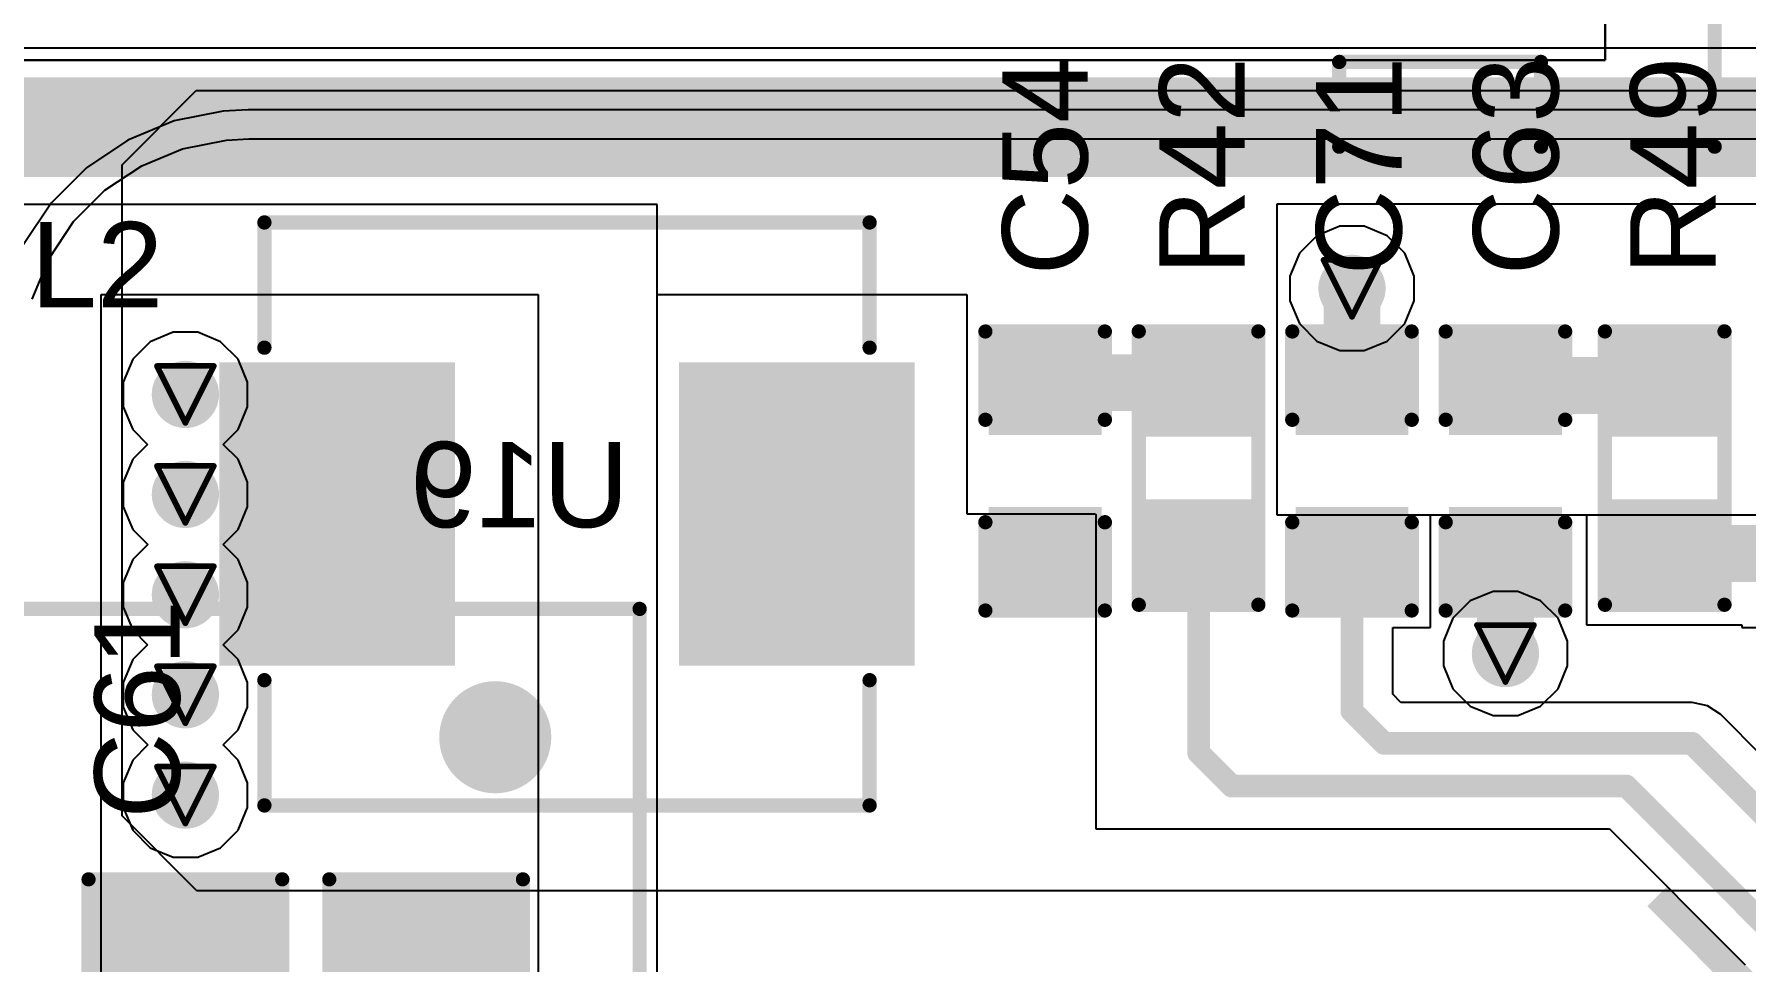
# Model space of a CAD drawing. Header units: inches. Extents: x 0 to 5359, y 0 to 5098.
# Drawn here: x 15.96 to 31.23, y 101.45 to 109.72 of the extents above; entities that cross this region are included whole.
import ezdxf

# ---------------------------------------------------------------- set-up
doc = ezdxf.new("R2010")
doc.units = ezdxf.units.IN
for name, color, linetype in [('Bottom Layer', 5, 'Continuous'), ('Bottom Overlay', 54, 'Continuous'), ('Drill Drawing', 1, 'Continuous'), ('Layer 1', 16, 'Continuous'), ('Layer 2', 76, 'Continuous'), ('Top Layer', 1, 'Continuous'), ('Top Overlay', 2, 'Continuous'), ('Top Paste', 8, 'Continuous'), ('Top Solder', 216, 'Continuous'), ('Via Holes', 16, 'Continuous')]:
    doc.layers.add(name, color=color, linetype=linetype)
doc.styles.add('Arial', font='', dxfattribs={"height": 0.2})
doc.styles.get('Arial').set_extended_font_data('Arial')

# ---------------------------------------------------------------- blocks, each defined once
blk = doc.blocks.new('VRB1212S_10WR3_B_8')
at = {"layer": 'Bottom Overlay'}
for points in [[(-11, -2.548, 0.127, 0.127, 0), (-11, 6.952, 0.127, 0.127, 0)], [(11, 6.952, 0.127, 0.127, 0), (-11, 6.952, 0.127, 0.127, 0)]]:
    blk.add_lwpolyline(points, format="xyseb", dxfattribs=at)
for points in [[(-11.032, 6.952, 0.0635, 0.0635, 1), (-10.968, 6.952, 0.0635, 0.0635, 1)], [(-11.032, 6.952, 0.0635, 0.0635, 1), (-10.968, 6.952, 0.0635, 0.0635, 1)], [(-9.605, 5.664, 0.5, 0.5, 1), (-10.105, 5.664, 0.5, 0.5, 1)], [(-10.23, 5.664, 0.25, 0.25, 1), (-9.98, 5.664, 0.25, 0.25, 1)], [(-9.73, 5.664, 0.25, 0.25, 1), (-9.48, 5.664, 0.25, 0.25, 1)]]:
    blk.add_lwpolyline(points, format="xyseb", close=True, dxfattribs=at)
blk = doc.blocks.new('R___0603_150')
at = {"layer": 'Top Layer'}
for points in [[(-0.381, 0.4445), (-0.381, -0.4445), (-1.143, -0.4445), (-1.143, 0.4445)], [(1.143, 0.4445), (1.143, -0.4445), (0.381, -0.4445), (0.381, 0.4445)]]:
    blk.add_hatch(color=1, dxfattribs=at).paths.add_polyline_path(points)
at = {"layer": 'Top Paste'}
for points in [[(-0.381, 0.4445), (-0.381, -0.4445), (-1.143, -0.4445), (-1.143, 0.4445)], [(1.143, 0.4445), (1.143, -0.4445), (0.381, -0.4445), (0.381, 0.4445)]]:
    blk.add_hatch(color=8, dxfattribs=at).paths.add_polyline_path(points)
at = {"layer": 'Top Solder'}
for points in [[(-0.2794, 0.5461), (-0.2794, -0.5461), (-1.2446, -0.5461), (-1.2446, 0.5461)], [(1.2446, 0.5461), (1.2446, -0.5461), (0.2794, -0.5461), (0.2794, 0.5461)]]:
    blk.add_hatch(color=216, dxfattribs=at).paths.add_polyline_path(points)
at = {"layer": 'Top Overlay'}
for points in [[(1.2192, 0.5334, 0.127, 0.127, 0), (-1.2192, 0.5334, 0.127, 0.127, 0)], [(-1.2192, -0.5334, 0.127, 0.127, 0), (-1.2192, 0.5334, 0.127, 0.127, 0)], [(1.2192, -0.5334, 0.127, 0.127, 0), (1.2192, 0.5334, 0.127, 0.127, 0)], [(1.2192, -0.5334, 0.127, 0.127, 0), (-1.2192, -0.5334, 0.127, 0.127, 0)]]:
    blk.add_lwpolyline(points, format="xyseb", dxfattribs=at)
for points in [[(-1.25095, 0.5334, 0.0635, 0.0635, 1), (-1.18745, 0.5334, 0.0635, 0.0635, 1)], [(-1.25095, 0.5334, 0.0635, 0.0635, 1), (-1.18745, 0.5334, 0.0635, 0.0635, 1)], [(1.18745, 0.5334, 0.0635, 0.0635, 1), (1.25095, 0.5334, 0.0635, 0.0635, 1)], [(1.18745, 0.5334, 0.0635, 0.0635, 1), (1.25095, 0.5334, 0.0635, 0.0635, 1)], [(-1.25095, -0.5334, 0.0635, 0.0635, 1), (-1.18745, -0.5334, 0.0635, 0.0635, 1)], [(-1.25095, -0.5334, 0.0635, 0.0635, 1), (-1.18745, -0.5334, 0.0635, 0.0635, 1)], [(1.18745, -0.5334, 0.0635, 0.0635, 1), (1.25095, -0.5334, 0.0635, 0.0635, 1)], [(1.18745, -0.5334, 0.0635, 0.0635, 1), (1.25095, -0.5334, 0.0635, 0.0635, 1)]]:
    blk.add_lwpolyline(points, format="xyseb", close=True, dxfattribs=at)
blk = doc.blocks.new('R___0603_157')
at = {"layer": 'Top Layer'}
for points in [[(-0.381, 0.4445), (-0.381, -0.4445), (-1.143, -0.4445), (-1.143, 0.4445)], [(1.143, 0.4445), (1.143, -0.4445), (0.381, -0.4445), (0.381, 0.4445)]]:
    blk.add_hatch(color=1, dxfattribs=at).paths.add_polyline_path(points)
at = {"layer": 'Top Paste'}
for points in [[(-0.381, 0.4445), (-0.381, -0.4445), (-1.143, -0.4445), (-1.143, 0.4445)], [(1.143, 0.4445), (1.143, -0.4445), (0.381, -0.4445), (0.381, 0.4445)]]:
    blk.add_hatch(color=8, dxfattribs=at).paths.add_polyline_path(points)
at = {"layer": 'Top Solder'}
for points in [[(-0.2794, 0.5461), (-0.2794, -0.5461), (-1.2446, -0.5461), (-1.2446, 0.5461)], [(1.2446, 0.5461), (1.2446, -0.5461), (0.2794, -0.5461), (0.2794, 0.5461)]]:
    blk.add_hatch(color=216, dxfattribs=at).paths.add_polyline_path(points)
at = {"layer": 'Top Overlay'}
for points in [[(-1.2192, 0.5334, 0.127, 0.127, 0), (-1.2192, -0.5334, 0.127, 0.127, 0)], [(-1.2192, 0.5334, 0.127, 0.127, 0), (1.2192, 0.5334, 0.127, 0.127, 0)], [(1.2192, 0.5334, 0.127, 0.127, 0), (1.2192, -0.5334, 0.127, 0.127, 0)], [(-1.2192, -0.5334, 0.127, 0.127, 0), (1.2192, -0.5334, 0.127, 0.127, 0)]]:
    blk.add_lwpolyline(points, format="xyseb", dxfattribs=at)
for points in [[(-1.25095, 0.5334, 0.0635, 0.0635, 1), (-1.18745, 0.5334, 0.0635, 0.0635, 1)], [(-1.25095, 0.5334, 0.0635, 0.0635, 1), (-1.18745, 0.5334, 0.0635, 0.0635, 1)], [(1.18745, 0.5334, 0.0635, 0.0635, 1), (1.25095, 0.5334, 0.0635, 0.0635, 1)], [(1.18745, 0.5334, 0.0635, 0.0635, 1), (1.25095, 0.5334, 0.0635, 0.0635, 1)], [(-1.25095, -0.5334, 0.0635, 0.0635, 1), (-1.18745, -0.5334, 0.0635, 0.0635, 1)], [(-1.25095, -0.5334, 0.0635, 0.0635, 1), (-1.18745, -0.5334, 0.0635, 0.0635, 1)], [(1.18745, -0.5334, 0.0635, 0.0635, 1), (1.25095, -0.5334, 0.0635, 0.0635, 1)], [(1.18745, -0.5334, 0.0635, 0.0635, 1), (1.25095, -0.5334, 0.0635, 0.0635, 1)]]:
    blk.add_lwpolyline(points, format="xyseb", close=True, dxfattribs=at)
blk = doc.blocks.new('YSPI0518S_4R7M_222')
at = {"layer": 'Top Layer'}
for points in [[(-3, 1.25), (-1.1, 1.25), (-1.1, -1.25), (-3, -1.25)], [(1.1, 1.25), (3, 1.25), (3, -1.25), (1.1, -1.25)]]:
    blk.add_hatch(color=1, dxfattribs=at).paths.add_polyline_path(points)
at = {"layer": 'Top Paste'}
for points in [[(-3, 1.25), (-1.1, 1.25), (-1.1, -1.25), (-3, -1.25)], [(1.1, 1.25), (3, 1.25), (3, -1.25), (1.1, -1.25)]]:
    blk.add_hatch(color=8, dxfattribs=at).paths.add_polyline_path(points)
at = {"layer": 'Top Solder'}
for points in [[(-3.102, 1.352), (-0.998, 1.352), (-0.998, -1.352), (-3.102, -1.352)], [(0.998, 1.352), (3.102, 1.352), (3.102, -1.352), (0.998, -1.352)]]:
    blk.add_hatch(color=216, dxfattribs=at).paths.add_polyline_path(points)
at = {"layer": 'Top Overlay'}
for points in [[(2.7, 2.6, 0.127, 0.127, 0), (-2.7, 2.6, 0.127, 0.127, 0)], [(-2.7, 2.6, 0.127, 0.127, 0), (-2.7, 1.483, 0.127, 0.127, 0)], [(2.7, 2.6, 0.127, 0.127, 0), (2.7, 1.483, 0.127, 0.127, 0)], [(-2.7, -1.483, 0.127, 0.127, 0), (-2.7, -2.6, 0.127, 0.127, 0)], [(2.7, -1.483, 0.127, 0.127, 0), (2.7, -2.6, 0.127, 0.127, 0)], [(2.7, -2.6, 0.127, 0.127, 0), (-2.7, -2.6, 0.127, 0.127, 0)]]:
    blk.add_lwpolyline(points, format="xyseb", dxfattribs=at)
for points in [[(-2.732, 2.6, 0.0635, 0.0635, 1), (-2.668, 2.6, 0.0635, 0.0635, 1)], [(-2.732, 2.6, 0.0635, 0.0635, 1), (-2.668, 2.6, 0.0635, 0.0635, 1)], [(2.668, 2.6, 0.0635, 0.0635, 1), (2.732, 2.6, 0.0635, 0.0635, 1)], [(2.668, 2.6, 0.0635, 0.0635, 1), (2.732, 2.6, 0.0635, 0.0635, 1)], [(-2.732, 1.483, 0.0635, 0.0635, 1), (-2.668, 1.483, 0.0635, 0.0635, 1)], [(2.668, 1.483, 0.0635, 0.0635, 1), (2.732, 1.483, 0.0635, 0.0635, 1)], [(-2.732, -1.483, 0.0635, 0.0635, 1), (-2.668, -1.483, 0.0635, 0.0635, 1)], [(2.668, -1.483, 0.0635, 0.0635, 1), (2.732, -1.483, 0.0635, 0.0635, 1)], [(-2.732, -2.6, 0.0635, 0.0635, 1), (-2.668, -2.6, 0.0635, 0.0635, 1)], [(-2.732, -2.6, 0.0635, 0.0635, 1), (-2.668, -2.6, 0.0635, 0.0635, 1)], [(2.668, -2.6, 0.0635, 0.0635, 1), (2.732, -2.6, 0.0635, 0.0635, 1)], [(2.668, -2.6, 0.0635, 0.0635, 1), (2.732, -2.6, 0.0635, 0.0635, 1)]]:
    blk.add_lwpolyline(points, format="xyseb", close=True, dxfattribs=at)
blk = doc.blocks.new('B8B_XH_A_LF__SN__B_224')
at = {"layer": 'Bottom Overlay'}
for points in [[(11.2, -2.282, 0.127, 0.127, 0), (11.2, 3.468, 0.127, 0.127, 0)], [(7.85, -1.526, 0.127, 0.127, 0), (9.65, -1.526, 0.127, 0.127, 0)], [(7.85, -2.282, 0.127, 0.127, 0), (7.85, -1.526, 0.127, 0.127, 0)], [(9.65, -1.526, 0.127, 0.127, 0), (9.65, -2.282, 0.127, 0.127, 0)], [(-11.2, -2.282, 0.127, 0.127, 0), (11.2, -2.282, 0.127, 0.127, 0)]]:
    blk.add_lwpolyline(points, format="xyseb", dxfattribs=at)
for points in [[(7.818, -1.526, 0.0635, 0.0635, 1), (7.882, -1.526, 0.0635, 0.0635, 1)], [(7.818, -1.526, 0.0635, 0.0635, 1), (7.882, -1.526, 0.0635, 0.0635, 1)], [(9.618, -1.526, 0.0635, 0.0635, 1), (9.682, -1.526, 0.0635, 0.0635, 1)], [(9.618, -1.526, 0.0635, 0.0635, 1), (9.682, -1.526, 0.0635, 0.0635, 1)], [(7.818, -2.282, 0.0635, 0.0635, 1), (7.882, -2.282, 0.0635, 0.0635, 1)], [(9.618, -2.282, 0.0635, 0.0635, 1), (9.682, -2.282, 0.0635, 0.0635, 1)], [(11.168, -2.282, 0.0635, 0.0635, 1), (11.232, -2.282, 0.0635, 0.0635, 1)], [(11.168, -2.282, 0.0635, 0.0635, 1), (11.232, -2.282, 0.0635, 0.0635, 1)]]:
    blk.add_lwpolyline(points, format="xyseb", close=True, dxfattribs=at)
blk = doc.blocks.new('C___0603_318')
at = {"layer": 'Top Layer'}
for points in [[(-0.381, 0.445), (-0.381, -0.445), (-1.143, -0.445), (-1.143, 0.445)], [(1.143, 0.445), (1.143, -0.445), (0.381, -0.445), (0.381, 0.445)]]:
    blk.add_hatch(color=1, dxfattribs=at).paths.add_polyline_path(points)
at = {"layer": 'Top Paste'}
for points in [[(-0.381, 0.445), (-0.381, -0.445), (-1.143, -0.445), (-1.143, 0.445)], [(1.143, 0.445), (1.143, -0.445), (0.381, -0.445), (0.381, 0.445)]]:
    blk.add_hatch(color=8, dxfattribs=at).paths.add_polyline_path(points)
at = {"layer": 'Top Solder'}
for points in [[(-0.321, 0.504), (-0.321, -0.504), (-1.203, -0.504), (-1.203, 0.504)], [(1.203, 0.504), (1.203, -0.504), (0.321, -0.504), (0.321, 0.504)]]:
    blk.add_hatch(color=216, dxfattribs=at).paths.add_polyline_path(points)
at = {"layer": 'Top Overlay'}
for points in [[(-1.245, -0.533, 0.127, 0.127, 0), (-1.245, 0.533, 0.127, 0.127, 0)], [(-0.457, 0.533, 0.127, 0.127, 0), (-1.245, 0.533, 0.127, 0.127, 0)], [(1.245, 0.533, 0.127, 0.127, 0), (0.457, 0.533, 0.127, 0.127, 0)], [(1.245, -0.533, 0.127, 0.127, 0), (1.245, 0.533, 0.127, 0.127, 0)], [(-0.457, -0.533, 0.127, 0.127, 0), (-1.245, -0.533, 0.127, 0.127, 0)], [(1.245, -0.533, 0.127, 0.127, 0), (0.457, -0.533, 0.127, 0.127, 0)]]:
    blk.add_lwpolyline(points, format="xyseb", dxfattribs=at)
for points in [[(-1.276, 0.533, 0.0635, 0.0635, 1), (-1.213, 0.533, 0.0635, 0.0635, 1)], [(-1.276, 0.533, 0.0635, 0.0635, 1), (-1.213, 0.533, 0.0635, 0.0635, 1)], [(-0.489, 0.533, 0.0635, 0.0635, 1), (-0.425, 0.533, 0.0635, 0.0635, 1)], [(0.425, 0.533, 0.0635, 0.0635, 1), (0.489, 0.533, 0.0635, 0.0635, 1)], [(1.213, 0.533, 0.0635, 0.0635, 1), (1.276, 0.533, 0.0635, 0.0635, 1)], [(1.213, 0.533, 0.0635, 0.0635, 1), (1.276, 0.533, 0.0635, 0.0635, 1)], [(-1.276, -0.533, 0.0635, 0.0635, 1), (-1.213, -0.533, 0.0635, 0.0635, 1)], [(-1.276, -0.533, 0.0635, 0.0635, 1), (-1.213, -0.533, 0.0635, 0.0635, 1)], [(-0.489, -0.533, 0.0635, 0.0635, 1), (-0.425, -0.533, 0.0635, 0.0635, 1)], [(0.425, -0.533, 0.0635, 0.0635, 1), (0.489, -0.533, 0.0635, 0.0635, 1)], [(1.213, -0.533, 0.0635, 0.0635, 1), (1.276, -0.533, 0.0635, 0.0635, 1)], [(1.213, -0.533, 0.0635, 0.0635, 1), (1.276, -0.533, 0.0635, 0.0635, 1)]]:
    blk.add_lwpolyline(points, format="xyseb", close=True, dxfattribs=at)
blk = doc.blocks.new('C___0603_325')
at = {"layer": 'Top Layer'}
for points in [[(-0.381, 0.445), (-0.381, -0.445), (-1.143, -0.445), (-1.143, 0.445)], [(1.143, 0.445), (1.143, -0.445), (0.381, -0.445), (0.381, 0.445)]]:
    blk.add_hatch(color=1, dxfattribs=at).paths.add_polyline_path(points)
at = {"layer": 'Top Paste'}
for points in [[(-0.381, 0.445), (-0.381, -0.445), (-1.143, -0.445), (-1.143, 0.445)], [(1.143, 0.445), (1.143, -0.445), (0.381, -0.445), (0.381, 0.445)]]:
    blk.add_hatch(color=8, dxfattribs=at).paths.add_polyline_path(points)
at = {"layer": 'Top Solder'}
for points in [[(-0.321, 0.504), (-0.321, -0.504), (-1.203, -0.504), (-1.203, 0.504)], [(1.203, 0.504), (1.203, -0.504), (0.321, -0.504), (0.321, 0.504)]]:
    blk.add_hatch(color=216, dxfattribs=at).paths.add_polyline_path(points)
at = {"layer": 'Top Overlay'}
for points in [[(-0.457, 0.533, 0.127, 0.127, 0), (-1.245, 0.533, 0.127, 0.127, 0)], [(-1.245, -0.533, 0.127, 0.127, 0), (-1.245, 0.533, 0.127, 0.127, 0)], [(1.245, 0.533, 0.127, 0.127, 0), (0.457, 0.533, 0.127, 0.127, 0)], [(1.245, -0.533, 0.127, 0.127, 0), (1.245, 0.533, 0.127, 0.127, 0)], [(-0.457, -0.533, 0.127, 0.127, 0), (-1.245, -0.533, 0.127, 0.127, 0)], [(1.245, -0.533, 0.127, 0.127, 0), (0.457, -0.533, 0.127, 0.127, 0)]]:
    blk.add_lwpolyline(points, format="xyseb", dxfattribs=at)
for points in [[(-1.276, 0.533, 0.0635, 0.0635, 1), (-1.213, 0.533, 0.0635, 0.0635, 1)], [(-1.276, 0.533, 0.0635, 0.0635, 1), (-1.213, 0.533, 0.0635, 0.0635, 1)], [(-0.489, 0.533, 0.0635, 0.0635, 1), (-0.425, 0.533, 0.0635, 0.0635, 1)], [(0.425, 0.533, 0.0635, 0.0635, 1), (0.489, 0.533, 0.0635, 0.0635, 1)], [(1.213, 0.533, 0.0635, 0.0635, 1), (1.276, 0.533, 0.0635, 0.0635, 1)], [(1.213, 0.533, 0.0635, 0.0635, 1), (1.276, 0.533, 0.0635, 0.0635, 1)], [(-1.276, -0.533, 0.0635, 0.0635, 1), (-1.213, -0.533, 0.0635, 0.0635, 1)], [(-1.276, -0.533, 0.0635, 0.0635, 1), (-1.213, -0.533, 0.0635, 0.0635, 1)], [(-0.489, -0.533, 0.0635, 0.0635, 1), (-0.425, -0.533, 0.0635, 0.0635, 1)], [(0.425, -0.533, 0.0635, 0.0635, 1), (0.489, -0.533, 0.0635, 0.0635, 1)], [(1.213, -0.533, 0.0635, 0.0635, 1), (1.276, -0.533, 0.0635, 0.0635, 1)], [(1.213, -0.533, 0.0635, 0.0635, 1), (1.276, -0.533, 0.0635, 0.0635, 1)]]:
    blk.add_lwpolyline(points, format="xyseb", close=True, dxfattribs=at)
blk = doc.blocks.new('C___0805_327')
at = {"layer": 'Top Layer'}
for points in [[(-1.524, 0.762), (-0.508, 0.762), (-0.508, -0.762), (-1.524, -0.762)], [(0.508, 0.762), (1.524, 0.762), (1.524, -0.762), (0.508, -0.762)]]:
    blk.add_hatch(color=1, dxfattribs=at).paths.add_polyline_path(points)
at = {"layer": 'Top Paste'}
for points in [[(-1.524, 0.762), (-0.508, 0.762), (-0.508, -0.762), (-1.524, -0.762)], [(0.508, 0.762), (1.524, 0.762), (1.524, -0.762), (0.508, -0.762)]]:
    blk.add_hatch(color=8, dxfattribs=at).paths.add_polyline_path(points)
at = {"layer": 'Top Solder'}
for points in [[(-1.594, 0.832), (-0.438, 0.832), (-0.438, -0.832), (-1.594, -0.832)], [(0.438, 0.832), (1.594, 0.832), (1.594, -0.832), (0.438, -0.832)]]:
    blk.add_hatch(color=216, dxfattribs=at).paths.add_polyline_path(points)
at = {"layer": 'Top Overlay'}
for points in [[(-0.61, 0.864, 0.127, 0.127, 0), (-1.626, 0.864, 0.127, 0.127, 0)], [(-1.626, 0.864, 0.127, 0.127, 0), (-1.626, -0.864, 0.127, 0.127, 0)], [(0.61, 0.864, 0.127, 0.127, 0), (1.626, 0.864, 0.127, 0.127, 0)], [(1.626, 0.864, 0.127, 0.127, 0), (1.626, -0.864, 0.127, 0.127, 0)], [(-1.626, -0.864, 0.127, 0.127, 0), (-0.61, -0.864, 0.127, 0.127, 0)], [(0.61, -0.864, 0.127, 0.127, 0), (1.626, -0.864, 0.127, 0.127, 0)]]:
    blk.add_lwpolyline(points, format="xyseb", dxfattribs=at)
for points in [[(-1.657, 0.864, 0.0635, 0.0635, 1), (-1.594, 0.864, 0.0635, 0.0635, 1)], [(-1.657, 0.864, 0.0635, 0.0635, 1), (-1.594, 0.864, 0.0635, 0.0635, 1)], [(-0.641, 0.864, 0.0635, 0.0635, 1), (-0.578, 0.864, 0.0635, 0.0635, 1)], [(0.578, 0.864, 0.0635, 0.0635, 1), (0.641, 0.864, 0.0635, 0.0635, 1)], [(1.594, 0.864, 0.0635, 0.0635, 1), (1.657, 0.864, 0.0635, 0.0635, 1)], [(1.594, 0.864, 0.0635, 0.0635, 1), (1.657, 0.864, 0.0635, 0.0635, 1)], [(-1.657, -0.864, 0.0635, 0.0635, 1), (-1.594, -0.864, 0.0635, 0.0635, 1)], [(-1.657, -0.864, 0.0635, 0.0635, 1), (-1.594, -0.864, 0.0635, 0.0635, 1)], [(-0.641, -0.864, 0.0635, 0.0635, 1), (-0.578, -0.864, 0.0635, 0.0635, 1)], [(0.578, -0.864, 0.0635, 0.0635, 1), (0.641, -0.864, 0.0635, 0.0635, 1)], [(1.594, -0.864, 0.0635, 0.0635, 1), (1.657, -0.864, 0.0635, 0.0635, 1)], [(1.594, -0.864, 0.0635, 0.0635, 1), (1.657, -0.864, 0.0635, 0.0635, 1)]]:
    blk.add_lwpolyline(points, format="xyseb", close=True, dxfattribs=at)
blk = doc.blocks.new('C___0805_328')
at = {"layer": 'Top Layer'}
for points in [[(-1.524, 0.762), (-0.508, 0.762), (-0.508, -0.762), (-1.524, -0.762)], [(0.508, 0.762), (1.524, 0.762), (1.524, -0.762), (0.508, -0.762)]]:
    blk.add_hatch(color=1, dxfattribs=at).paths.add_polyline_path(points)
at = {"layer": 'Top Paste'}
for points in [[(-1.524, 0.762), (-0.508, 0.762), (-0.508, -0.762), (-1.524, -0.762)], [(0.508, 0.762), (1.524, 0.762), (1.524, -0.762), (0.508, -0.762)]]:
    blk.add_hatch(color=8, dxfattribs=at).paths.add_polyline_path(points)
at = {"layer": 'Top Solder'}
for points in [[(-1.594, 0.832), (-0.438, 0.832), (-0.438, -0.832), (-1.594, -0.832)], [(0.438, 0.832), (1.594, 0.832), (1.594, -0.832), (0.438, -0.832)]]:
    blk.add_hatch(color=216, dxfattribs=at).paths.add_polyline_path(points)
at = {"layer": 'Top Overlay'}
for points in [[(-1.626, 0.864, 0.127, 0.127, 0), (-0.61, 0.864, 0.127, 0.127, 0)], [(-1.626, 0.864, 0.127, 0.127, 0), (-1.626, -0.864, 0.127, 0.127, 0)], [(0.61, 0.864, 0.127, 0.127, 0), (1.626, 0.864, 0.127, 0.127, 0)], [(1.626, 0.864, 0.127, 0.127, 0), (1.626, -0.864, 0.127, 0.127, 0)], [(-1.626, -0.864, 0.127, 0.127, 0), (-0.61, -0.864, 0.127, 0.127, 0)], [(0.61, -0.864, 0.127, 0.127, 0), (1.626, -0.864, 0.127, 0.127, 0)]]:
    blk.add_lwpolyline(points, format="xyseb", dxfattribs=at)
for points in [[(-1.657, 0.864, 0.0635, 0.0635, 1), (-1.594, 0.864, 0.0635, 0.0635, 1)], [(-1.657, 0.864, 0.0635, 0.0635, 1), (-1.594, 0.864, 0.0635, 0.0635, 1)], [(-0.641, 0.864, 0.0635, 0.0635, 1), (-0.578, 0.864, 0.0635, 0.0635, 1)], [(0.578, 0.864, 0.0635, 0.0635, 1), (0.641, 0.864, 0.0635, 0.0635, 1)], [(1.594, 0.864, 0.0635, 0.0635, 1), (1.657, 0.864, 0.0635, 0.0635, 1)], [(1.594, 0.864, 0.0635, 0.0635, 1), (1.657, 0.864, 0.0635, 0.0635, 1)], [(-1.657, -0.864, 0.0635, 0.0635, 1), (-1.594, -0.864, 0.0635, 0.0635, 1)], [(-1.657, -0.864, 0.0635, 0.0635, 1), (-1.594, -0.864, 0.0635, 0.0635, 1)], [(-0.641, -0.864, 0.0635, 0.0635, 1), (-0.578, -0.864, 0.0635, 0.0635, 1)], [(0.578, -0.864, 0.0635, 0.0635, 1), (0.641, -0.864, 0.0635, 0.0635, 1)], [(1.594, -0.864, 0.0635, 0.0635, 1), (1.657, -0.864, 0.0635, 0.0635, 1)], [(1.594, -0.864, 0.0635, 0.0635, 1), (1.657, -0.864, 0.0635, 0.0635, 1)]]:
    blk.add_lwpolyline(points, format="xyseb", close=True, dxfattribs=at)
blk = doc.blocks.new('C___0603_334')
at = {"layer": 'Top Layer'}
for points in [[(-0.381, 0.445), (-0.381, -0.445), (-1.143, -0.445), (-1.143, 0.445)], [(1.143, 0.445), (1.143, -0.445), (0.381, -0.445), (0.381, 0.445)]]:
    blk.add_hatch(color=1, dxfattribs=at).paths.add_polyline_path(points)
at = {"layer": 'Top Paste'}
for points in [[(-0.381, 0.445), (-0.381, -0.445), (-1.143, -0.445), (-1.143, 0.445)], [(1.143, 0.445), (1.143, -0.445), (0.381, -0.445), (0.381, 0.445)]]:
    blk.add_hatch(color=8, dxfattribs=at).paths.add_polyline_path(points)
at = {"layer": 'Top Solder'}
for points in [[(-0.321, 0.504), (-0.321, -0.504), (-1.203, -0.504), (-1.203, 0.504)], [(1.203, 0.504), (1.203, -0.504), (0.321, -0.504), (0.321, 0.504)]]:
    blk.add_hatch(color=216, dxfattribs=at).paths.add_polyline_path(points)
at = {"layer": 'Top Overlay'}
for points in [[(-1.245, -0.533, 0.127, 0.127, 0), (-1.245, 0.533, 0.127, 0.127, 0)], [(-0.457, 0.533, 0.127, 0.127, 0), (-1.245, 0.533, 0.127, 0.127, 0)], [(1.245, 0.533, 0.127, 0.127, 0), (0.457, 0.533, 0.127, 0.127, 0)], [(1.245, -0.533, 0.127, 0.127, 0), (1.245, 0.533, 0.127, 0.127, 0)], [(-0.457, -0.533, 0.127, 0.127, 0), (-1.245, -0.533, 0.127, 0.127, 0)], [(1.245, -0.533, 0.127, 0.127, 0), (0.457, -0.533, 0.127, 0.127, 0)]]:
    blk.add_lwpolyline(points, format="xyseb", dxfattribs=at)
for points in [[(-1.276, 0.533, 0.0635, 0.0635, 1), (-1.213, 0.533, 0.0635, 0.0635, 1)], [(-1.276, 0.533, 0.0635, 0.0635, 1), (-1.213, 0.533, 0.0635, 0.0635, 1)], [(-0.489, 0.533, 0.0635, 0.0635, 1), (-0.425, 0.533, 0.0635, 0.0635, 1)], [(0.425, 0.533, 0.0635, 0.0635, 1), (0.489, 0.533, 0.0635, 0.0635, 1)], [(1.213, 0.533, 0.0635, 0.0635, 1), (1.276, 0.533, 0.0635, 0.0635, 1)], [(1.213, 0.533, 0.0635, 0.0635, 1), (1.276, 0.533, 0.0635, 0.0635, 1)], [(-1.276, -0.533, 0.0635, 0.0635, 1), (-1.213, -0.533, 0.0635, 0.0635, 1)], [(-1.276, -0.533, 0.0635, 0.0635, 1), (-1.213, -0.533, 0.0635, 0.0635, 1)], [(-0.489, -0.533, 0.0635, 0.0635, 1), (-0.425, -0.533, 0.0635, 0.0635, 1)], [(0.425, -0.533, 0.0635, 0.0635, 1), (0.489, -0.533, 0.0635, 0.0635, 1)], [(1.213, -0.533, 0.0635, 0.0635, 1), (1.276, -0.533, 0.0635, 0.0635, 1)], [(1.213, -0.533, 0.0635, 0.0635, 1), (1.276, -0.533, 0.0635, 0.0635, 1)]]:
    blk.add_lwpolyline(points, format="xyseb", close=True, dxfattribs=at)

msp = doc.modelspace()

# ---------------------------------------------------------------- hatches: boundary and pattern name
at = {"layer": 'Bottom Layer'}
h = msp.add_hatch(color=5, dxfattribs=at)
edge = h.paths.add_edge_path()
edge.add_arc((27.714, 107.454), 0.3, 0, 360)
h = msp.add_hatch(color=5, dxfattribs=at)
edge = h.paths.add_edge_path()
edge.add_arc((17.305, 106.508), 0.3, 0, 360)
h = msp.add_hatch(color=5, dxfattribs=at)
edge = h.paths.add_edge_path()
edge.add_arc((17.305, 105.616), 0.3, 0, 360)
h = msp.add_hatch(color=5, dxfattribs=at)
edge = h.paths.add_edge_path()
edge.add_arc((17.305, 104.721), 0.3, 0, 360)
h = msp.add_hatch(color=5, dxfattribs=at)
edge = h.paths.add_edge_path()
edge.add_arc((29.083, 104.197), 0.3, 0, 360)
h = msp.add_hatch(color=5, dxfattribs=at)
edge = h.paths.add_edge_path()
edge.add_arc((17.305, 103.829), 0.3, 0, 360)
h = msp.add_hatch(color=5, dxfattribs=at)
edge = h.paths.add_edge_path()
edge.add_arc((17.305, 102.934), 0.3, 0, 360)
at = {"layer": 'Layer 1'}
h = msp.add_hatch(color=16, dxfattribs=at)
edge = h.paths.add_edge_path()
edge.add_arc((27.714, 107.454), 0.3, 0, 360)
h = msp.add_hatch(color=16, dxfattribs=at)
edge = h.paths.add_edge_path()
edge.add_arc((17.305, 106.508), 0.3, 0, 360)
h = msp.add_hatch(color=16, dxfattribs=at)
edge = h.paths.add_edge_path()
edge.add_arc((17.305, 105.616), 0.3, 0, 360)
h = msp.add_hatch(color=16, dxfattribs=at)
edge = h.paths.add_edge_path()
edge.add_arc((17.305, 104.721), 0.3, 0, 360)
h = msp.add_hatch(color=16, dxfattribs=at)
edge = h.paths.add_edge_path()
edge.add_arc((29.083, 104.197), 0.3, 0, 360)
h = msp.add_hatch(color=16, dxfattribs=at)
edge = h.paths.add_edge_path()
edge.add_arc((17.305, 103.829), 0.3, 0, 360)
h = msp.add_hatch(color=16, dxfattribs=at)
edge = h.paths.add_edge_path()
edge.add_arc((17.305, 102.934), 0.3, 0, 360)
at = {"layer": 'Layer 2'}
h = msp.add_hatch(color=76, dxfattribs=at)
edge = h.paths.add_edge_path()
edge.add_arc((27.714, 107.454), 0.3, 0, 360)
h = msp.add_hatch(color=76, dxfattribs=at)
edge = h.paths.add_edge_path()
edge.add_arc((17.305, 106.508), 0.3, 0, 360)
h = msp.add_hatch(color=76, dxfattribs=at)
edge = h.paths.add_edge_path()
edge.add_arc((17.305, 105.616), 0.3, 0, 360)
h = msp.add_hatch(color=76, dxfattribs=at)
edge = h.paths.add_edge_path()
edge.add_arc((17.305, 104.721), 0.3, 0, 360)
h = msp.add_hatch(color=76, dxfattribs=at)
edge = h.paths.add_edge_path()
edge.add_arc((29.083, 104.197), 0.3, 0, 360)
h = msp.add_hatch(color=76, dxfattribs=at)
edge = h.paths.add_edge_path()
edge.add_arc((17.305, 103.829), 0.3, 0, 360)
h = msp.add_hatch(color=76, dxfattribs=at)
edge = h.paths.add_edge_path()
edge.add_arc((17.305, 102.934), 0.3, 0, 360)
at = {"layer": 'Top Layer'}
h = msp.add_hatch(color=1, dxfattribs=at)
edge = h.paths.add_edge_path()
edge.add_arc((27.714, 107.454), 0.3, 0, 360)
h = msp.add_hatch(color=1, dxfattribs=at)
edge = h.paths.add_edge_path()
edge.add_arc((17.305, 106.508), 0.3, 0, 360)
h = msp.add_hatch(color=1, dxfattribs=at)
edge = h.paths.add_edge_path()
edge.add_arc((17.305, 105.616), 0.3, 0, 360)
h = msp.add_hatch(color=1, dxfattribs=at)
edge = h.paths.add_edge_path()
edge.add_arc((17.305, 104.721), 0.3, 0, 360)
h = msp.add_hatch(color=1, dxfattribs=at)
edge = h.paths.add_edge_path()
edge.add_arc((29.083, 104.197), 0.3, 0, 360)
h = msp.add_hatch(color=1, dxfattribs=at)
edge = h.paths.add_edge_path()
edge.add_arc((17.305, 103.829), 0.3, 0, 360)
h = msp.add_hatch(color=1, dxfattribs=at)
edge = h.paths.add_edge_path()
edge.add_arc((17.305, 102.934), 0.3, 0, 360)
msp.add_hatch(color=1, dxfattribs=at).paths.add_polyline_path([(31.721, 100.57), (31.898, 100.747), (30.525, 102.12), (30.348, 101.943)])
at = {"layer": 'Via Holes'}
h = msp.add_hatch(color=7, dxfattribs=at)
edge = h.paths.add_edge_path()
edge.add_arc((27.714, 107.454), 0.15, 0, 360)
h = msp.add_hatch(color=7, dxfattribs=at)
edge = h.paths.add_edge_path()
edge.add_arc((17.305, 106.508), 0.15, 0, 360)
h = msp.add_hatch(color=7, dxfattribs=at)
edge = h.paths.add_edge_path()
edge.add_arc((17.305, 105.616), 0.15, 0, 360)
h = msp.add_hatch(color=7, dxfattribs=at)
edge = h.paths.add_edge_path()
edge.add_arc((17.305, 104.721), 0.15, 0, 360)
h = msp.add_hatch(color=7, dxfattribs=at)
edge = h.paths.add_edge_path()
edge.add_arc((29.083, 104.197), 0.15, 0, 360)
h = msp.add_hatch(color=7, dxfattribs=at)
edge = h.paths.add_edge_path()
edge.add_arc((17.305, 103.829), 0.15, 0, 360)
h = msp.add_hatch(color=7, dxfattribs=at)
edge = h.paths.add_edge_path()
edge.add_arc((17.305, 102.934), 0.15, 0, 360)

# ---------------------------------------------------------------- linework, layer by layer
at = {"layer": 'Bottom Layer'}
for p, q in [((17.864, 109.046), (17.641, 109.035)), ((43.075, 109.046), (17.864, 109.046)), ((17.204, 108.948), (16.792, 108.777)), ((17.641, 109.035), (17.204, 108.948)), ((16.792, 108.777), (16.422, 108.53)), ((17.28, 108.699), (17.673, 108.777)), ((17.673, 108.777), (17.87, 108.787)), ((17.87, 108.787), (37.993, 108.787)), ((16.915, 108.548), (17.28, 108.699)), ((16.422, 108.53), (16.107, 108.215)), ((16.587, 108.329), (16.915, 108.548)), ((16.308, 108.05), (16.587, 108.329)), ((16.107, 108.215), (15.86, 107.844)), ((16.089, 107.722), (16.308, 108.05)), ((15.938, 107.357), (16.089, 107.722)), ((17.195, 107.062), (16.991, 106.978)), ((17.415, 107.062), (17.195, 107.062)), ((17.619, 106.978), (17.415, 107.062)), ((16.991, 106.978), (16.836, 106.822)), ((17.775, 106.822), (17.619, 106.978)), ((16.836, 106.822), (16.751, 106.618)), ((17.859, 106.618), (17.775, 106.822)), ((16.751, 106.618), (16.751, 106.398)), ((17.859, 106.398), (17.859, 106.618)), ((16.751, 106.398), (16.836, 106.194)), ((17.775, 106.194), (17.859, 106.398)), ((16.836, 106.194), (16.968, 106.062)), ((17.643, 106.062), (17.775, 106.194)), ((16.968, 106.062), (16.836, 105.93)), ((17.775, 105.93), (17.643, 106.062)), ((16.836, 105.93), (16.751, 105.726)), ((17.859, 105.726), (17.775, 105.93)), ((16.751, 105.726), (16.751, 105.506)), ((17.859, 105.506), (17.859, 105.726)), ((16.751, 105.506), (16.836, 105.302)), ((17.775, 105.302), (17.859, 105.506)), ((16.836, 105.302), (16.969, 105.168)), ((17.641, 105.168), (17.775, 105.302)), ((16.969, 105.168), (16.836, 105.035)), ((17.775, 105.035), (17.641, 105.168)), ((16.836, 105.035), (16.751, 104.831)), ((17.859, 104.831), (17.775, 105.035)), ((16.751, 104.831), (16.751, 104.611)), ((17.859, 104.611), (17.859, 104.831)), ((16.751, 104.611), (16.836, 104.407)), ((17.775, 104.407), (17.859, 104.611)), ((16.836, 104.407), (16.968, 104.275)), ((17.643, 104.275), (17.775, 104.407)), ((16.968, 104.275), (16.836, 104.143)), ((17.775, 104.143), (17.643, 104.275)), ((16.836, 104.143), (16.751, 103.939)), ((17.859, 103.939), (17.775, 104.143)), ((16.751, 103.939), (16.751, 103.719)), ((17.859, 103.719), (17.859, 103.939)), ((16.751, 103.719), (16.836, 103.515)), ((17.775, 103.515), (17.859, 103.719)), ((16.836, 103.515), (16.969, 103.381)), ((17.641, 103.381), (17.775, 103.515)), ((16.836, 103.247), (16.751, 103.044)), ((16.969, 103.381), (16.836, 103.247)), ((17.775, 103.247), (17.641, 103.381)), ((17.859, 103.044), (17.775, 103.247)), ((16.751, 103.044), (16.751, 102.823)), ((17.859, 102.823), (17.859, 103.044)), ((16.751, 102.823), (16.836, 102.62)), ((17.775, 102.62), (17.859, 102.823)), ((16.836, 102.62), (16.991, 102.464)), ((17.619, 102.464), (17.775, 102.62)), ((16.991, 102.464), (17.195, 102.38)), ((17.195, 102.38), (17.415, 102.38)), ((17.415, 102.38), (17.619, 102.464))]:
    msp.add_line(p, q, dxfattribs=at)
at = {"layer": 'Drill Drawing'}
for points in [[(27.46, 107.708, 0.0508, 0.0508, 0), (27.968, 107.708, 0.0508, 0.0508, 0)], [(27.46, 107.708, 0.0508, 0.0508, 0), (27.714, 107.2, 0.0508, 0.0508, 0)], [(27.714, 107.2, 0.0508, 0.0508, 0), (27.968, 107.708, 0.0508, 0.0508, 0)], [(17.051, 106.762, 0.0508, 0.0508, 0), (17.559, 106.762, 0.0508, 0.0508, 0)], [(17.051, 106.762, 0.0508, 0.0508, 0), (17.305, 106.254, 0.0508, 0.0508, 0)], [(17.305, 106.254, 0.0508, 0.0508, 0), (17.559, 106.762, 0.0508, 0.0508, 0)], [(17.051, 105.87, 0.0508, 0.0508, 0), (17.559, 105.87, 0.0508, 0.0508, 0)], [(17.051, 105.87, 0.0508, 0.0508, 0), (17.305, 105.362, 0.0508, 0.0508, 0)], [(17.305, 105.362, 0.0508, 0.0508, 0), (17.559, 105.87, 0.0508, 0.0508, 0)], [(17.051, 104.975, 0.0508, 0.0508, 0), (17.559, 104.975, 0.0508, 0.0508, 0)], [(17.051, 104.975, 0.0508, 0.0508, 0), (17.305, 104.467, 0.0508, 0.0508, 0)], [(17.305, 104.467, 0.0508, 0.0508, 0), (17.559, 104.975, 0.0508, 0.0508, 0)], [(28.829, 104.451, 0.0508, 0.0508, 0), (29.337, 104.451, 0.0508, 0.0508, 0)], [(28.829, 104.451, 0.0508, 0.0508, 0), (29.083, 103.943, 0.0508, 0.0508, 0)], [(29.083, 103.943, 0.0508, 0.0508, 0), (29.337, 104.451, 0.0508, 0.0508, 0)], [(17.051, 104.083, 0.0508, 0.0508, 0), (17.559, 104.083, 0.0508, 0.0508, 0)], [(17.051, 104.083, 0.0508, 0.0508, 0), (17.305, 103.575, 0.0508, 0.0508, 0)], [(17.305, 103.575, 0.0508, 0.0508, 0), (17.559, 104.083, 0.0508, 0.0508, 0)], [(17.051, 103.188, 0.0508, 0.0508, 0), (17.559, 103.188, 0.0508, 0.0508, 0)], [(17.051, 103.188, 0.0508, 0.0508, 0), (17.305, 102.68, 0.0508, 0.0508, 0)], [(17.305, 102.68, 0.0508, 0.0508, 0), (17.559, 103.188, 0.0508, 0.0508, 0)]]:
    msp.add_lwpolyline(points, format="xyseb", dxfattribs=at)
for points in [[(27.447, 107.708, 0.0254, 0.0254, 1), (27.473, 107.708, 0.0254, 0.0254, 1)], [(27.447, 107.708, 0.0254, 0.0254, 1), (27.473, 107.708, 0.0254, 0.0254, 1)], [(27.955, 107.708, 0.0254, 0.0254, 1), (27.981, 107.708, 0.0254, 0.0254, 1)], [(27.955, 107.708, 0.0254, 0.0254, 1), (27.981, 107.708, 0.0254, 0.0254, 1)], [(27.701, 107.2, 0.0254, 0.0254, 1), (27.727, 107.2, 0.0254, 0.0254, 1)], [(27.701, 107.2, 0.0254, 0.0254, 1), (27.727, 107.2, 0.0254, 0.0254, 1)], [(17.039, 106.762, 0.0254, 0.0254, 1), (17.064, 106.762, 0.0254, 0.0254, 1)], [(17.039, 106.762, 0.0254, 0.0254, 1), (17.064, 106.762, 0.0254, 0.0254, 1)], [(17.547, 106.762, 0.0254, 0.0254, 1), (17.572, 106.762, 0.0254, 0.0254, 1)], [(17.547, 106.762, 0.0254, 0.0254, 1), (17.572, 106.762, 0.0254, 0.0254, 1)], [(17.293, 106.254, 0.0254, 0.0254, 1), (17.318, 106.254, 0.0254, 0.0254, 1)], [(17.293, 106.254, 0.0254, 0.0254, 1), (17.318, 106.254, 0.0254, 0.0254, 1)], [(17.039, 105.87, 0.0254, 0.0254, 1), (17.064, 105.87, 0.0254, 0.0254, 1)], [(17.039, 105.87, 0.0254, 0.0254, 1), (17.064, 105.87, 0.0254, 0.0254, 1)], [(17.547, 105.87, 0.0254, 0.0254, 1), (17.572, 105.87, 0.0254, 0.0254, 1)], [(17.547, 105.87, 0.0254, 0.0254, 1), (17.572, 105.87, 0.0254, 0.0254, 1)], [(17.293, 105.362, 0.0254, 0.0254, 1), (17.318, 105.362, 0.0254, 0.0254, 1)], [(17.293, 105.362, 0.0254, 0.0254, 1), (17.318, 105.362, 0.0254, 0.0254, 1)], [(17.039, 104.975, 0.0254, 0.0254, 1), (17.064, 104.975, 0.0254, 0.0254, 1)], [(17.039, 104.975, 0.0254, 0.0254, 1), (17.064, 104.975, 0.0254, 0.0254, 1)], [(17.547, 104.975, 0.0254, 0.0254, 1), (17.572, 104.975, 0.0254, 0.0254, 1)], [(17.547, 104.975, 0.0254, 0.0254, 1), (17.572, 104.975, 0.0254, 0.0254, 1)], [(17.293, 104.467, 0.0254, 0.0254, 1), (17.318, 104.467, 0.0254, 0.0254, 1)], [(17.293, 104.467, 0.0254, 0.0254, 1), (17.318, 104.467, 0.0254, 0.0254, 1)], [(28.816, 104.451, 0.0254, 0.0254, 1), (28.842, 104.451, 0.0254, 0.0254, 1)], [(28.816, 104.451, 0.0254, 0.0254, 1), (28.842, 104.451, 0.0254, 0.0254, 1)], [(29.324, 104.451, 0.0254, 0.0254, 1), (29.35, 104.451, 0.0254, 0.0254, 1)], [(29.324, 104.451, 0.0254, 0.0254, 1), (29.35, 104.451, 0.0254, 0.0254, 1)], [(17.039, 104.083, 0.0254, 0.0254, 1), (17.064, 104.083, 0.0254, 0.0254, 1)], [(17.039, 104.083, 0.0254, 0.0254, 1), (17.064, 104.083, 0.0254, 0.0254, 1)], [(17.547, 104.083, 0.0254, 0.0254, 1), (17.572, 104.083, 0.0254, 0.0254, 1)], [(17.547, 104.083, 0.0254, 0.0254, 1), (17.572, 104.083, 0.0254, 0.0254, 1)], [(29.07, 103.943, 0.0254, 0.0254, 1), (29.096, 103.943, 0.0254, 0.0254, 1)], [(29.07, 103.943, 0.0254, 0.0254, 1), (29.096, 103.943, 0.0254, 0.0254, 1)], [(17.293, 103.575, 0.0254, 0.0254, 1), (17.318, 103.575, 0.0254, 0.0254, 1)], [(17.293, 103.575, 0.0254, 0.0254, 1), (17.318, 103.575, 0.0254, 0.0254, 1)], [(17.039, 103.188, 0.0254, 0.0254, 1), (17.064, 103.188, 0.0254, 0.0254, 1)], [(17.039, 103.188, 0.0254, 0.0254, 1), (17.064, 103.188, 0.0254, 0.0254, 1)], [(17.547, 103.188, 0.0254, 0.0254, 1), (17.572, 103.188, 0.0254, 0.0254, 1)], [(17.547, 103.188, 0.0254, 0.0254, 1), (17.572, 103.188, 0.0254, 0.0254, 1)], [(17.293, 102.68, 0.0254, 0.0254, 1), (17.318, 102.68, 0.0254, 0.0254, 1)], [(17.293, 102.68, 0.0254, 0.0254, 1), (17.318, 102.68, 0.0254, 0.0254, 1)]]:
    msp.add_lwpolyline(points, format="xyseb", close=True, dxfattribs=at)
at = {"layer": 'Layer 1'}
for p, q in [((29.972, 112.522), (29.972, 109.489)), ((29.972, 109.489), (29.972, 112.522)), ((29.972, 109.489), (9.249, 109.489)), ((9.249, 109.489), (29.972, 109.489)), ((17.195, 107.062), (16.991, 106.978)), ((17.415, 107.062), (17.195, 107.062)), ((17.619, 106.978), (17.415, 107.062)), ((16.991, 106.978), (16.836, 106.822)), ((17.775, 106.822), (17.619, 106.978)), ((16.836, 106.822), (16.751, 106.618)), ((17.859, 106.618), (17.775, 106.822)), ((16.751, 106.618), (16.751, 106.398)), ((17.859, 106.398), (17.859, 106.618)), ((16.751, 106.398), (16.836, 106.194)), ((17.775, 106.194), (17.859, 106.398)), ((16.836, 106.194), (16.968, 106.062)), ((17.643, 106.062), (17.775, 106.194)), ((16.968, 106.062), (16.836, 105.93)), ((17.775, 105.93), (17.643, 106.062)), ((16.836, 105.93), (16.751, 105.726)), ((17.859, 105.726), (17.775, 105.93)), ((16.751, 105.726), (16.751, 105.506)), ((17.859, 105.506), (17.859, 105.726)), ((16.751, 105.506), (16.836, 105.302)), ((17.775, 105.302), (17.859, 105.506)), ((16.836, 105.302), (16.969, 105.168)), ((17.641, 105.168), (17.775, 105.302)), ((16.969, 105.168), (16.836, 105.035)), ((17.775, 105.035), (17.641, 105.168)), ((16.836, 105.035), (16.751, 104.831)), ((17.859, 104.831), (17.775, 105.035)), ((16.751, 104.831), (16.751, 104.611)), ((17.859, 104.611), (17.859, 104.831)), ((16.751, 104.611), (16.836, 104.407)), ((17.775, 104.407), (17.859, 104.611)), ((16.836, 104.407), (16.968, 104.275)), ((17.643, 104.275), (17.775, 104.407)), ((16.968, 104.275), (16.836, 104.143)), ((17.775, 104.143), (17.643, 104.275)), ((16.836, 104.143), (16.751, 103.939)), ((17.859, 103.939), (17.775, 104.143)), ((16.751, 103.939), (16.751, 103.719)), ((17.859, 103.719), (17.859, 103.939)), ((16.751, 103.719), (16.836, 103.515)), ((17.775, 103.515), (17.859, 103.719)), ((16.836, 103.515), (16.969, 103.381)), ((17.641, 103.381), (17.775, 103.515)), ((16.836, 103.247), (16.751, 103.044)), ((16.969, 103.381), (16.836, 103.247)), ((17.775, 103.247), (17.641, 103.381)), ((17.859, 103.044), (17.775, 103.247)), ((16.751, 103.044), (16.751, 102.823)), ((17.859, 102.823), (17.859, 103.044)), ((16.751, 102.823), (16.836, 102.62)), ((17.775, 102.62), (17.859, 102.823)), ((16.836, 102.62), (16.991, 102.464)), ((17.619, 102.464), (17.775, 102.62)), ((16.991, 102.464), (17.195, 102.38)), ((17.195, 102.38), (17.415, 102.38)), ((17.415, 102.38), (17.619, 102.464))]:
    msp.add_line(p, q, dxfattribs=at)
at = {"layer": 'Layer 2'}
for p, q in [((16.74, 108.557), (17.402, 109.22)), ((17.402, 109.22), (36.214, 109.22)), ((16.74, 102.749), (16.74, 108.557)), ((27.604, 108.008), (27.4, 107.924)), ((27.824, 108.008), (27.604, 108.008)), ((28.028, 107.924), (27.824, 108.008)), ((27.4, 107.924), (27.245, 107.768)), ((28.184, 107.768), (28.028, 107.924)), ((27.245, 107.768), (27.16, 107.564)), ((28.268, 107.564), (28.184, 107.768)), ((27.16, 107.564), (27.16, 107.344)), ((28.268, 107.344), (28.268, 107.564)), ((27.16, 107.344), (27.245, 107.14)), ((28.184, 107.14), (28.268, 107.344)), ((27.245, 107.14), (27.4, 106.984)), ((28.028, 106.984), (28.184, 107.14)), ((27.4, 106.984), (27.604, 106.9)), ((27.604, 106.9), (27.824, 106.9)), ((27.824, 106.9), (28.028, 106.984)), ((28.769, 104.667), (28.613, 104.511)), ((28.973, 104.751), (28.769, 104.667)), ((29.193, 104.751), (28.973, 104.751)), ((29.397, 104.667), (29.193, 104.751)), ((29.553, 104.511), (29.397, 104.667)), ((28.613, 104.511), (28.529, 104.307)), ((29.637, 104.307), (29.553, 104.511)), ((28.529, 104.307), (28.529, 104.087)), ((29.637, 104.087), (29.637, 104.307)), ((28.529, 104.087), (28.613, 103.883)), ((29.553, 103.883), (29.637, 104.087)), ((28.613, 103.883), (28.769, 103.727)), ((29.397, 103.727), (29.553, 103.883)), ((28.769, 103.727), (28.973, 103.643)), ((29.193, 103.643), (29.397, 103.727)), ((28.973, 103.643), (29.193, 103.643)), ((17.407, 102.081), (16.74, 102.749)), ((36.215, 102.081), (17.407, 102.081))]:
    msp.add_line(p, q, dxfattribs=at)
at = {"layer": 'Top Layer'}
for p, q in [((45.769, 109.596), (15.258, 109.596)), ((21.514, 108.203), (15.558, 108.203)), ((21.514, 100.806), (21.514, 108.203)), ((44.395, 108.204), (27.044, 108.204)), ((27.044, 108.204), (27.044, 105.433)), ((16.554, 107.4), (20.454, 107.4)), ((16.554, 101.065), (16.554, 107.4)), ((20.454, 107.4), (20.454, 101.065)), ((21.514, 107.4), (24.276, 107.4)), ((21.514, 101.247), (21.514, 107.4)), ((24.276, 107.4), (24.276, 105.444)), ((24.276, 105.444), (25.421, 105.444)), ((25.421, 105.444), (25.428, 105.437)), ((25.428, 105.437), (25.428, 102.632)), ((27.044, 105.433), (44.395, 105.433)), ((28.413, 104.428), (28.413, 105.433)), ((28.413, 105.433), (29.805, 105.433)), ((29.805, 105.433), (29.805, 104.454)), ((29.805, 104.454), (31.192, 104.454)), ((31.192, 104.454), (31.192, 104.428)), ((28.077, 103.833), (28.077, 104.428)), ((28.077, 104.428), (28.413, 104.428)), ((31.192, 104.428), (31.528, 104.428)), ((28.151, 103.759), (28.077, 103.833)), ((30.748, 103.759), (28.151, 103.759)), ((30.886, 103.731), (30.748, 103.759)), ((30.748, 103.759), (30.748, 103.759)), ((31.004, 103.652), (30.886, 103.731)), ((31.378, 103.279), (31.004, 103.652)), ((25.428, 102.632), (30.013, 102.632)), ((30.013, 102.632), (31.223, 101.421))]:
    msp.add_line(p, q, dxfattribs=at)
for points in [[(12.816, 108.891, 0.889, 0.889, 0), (45.769, 108.891, 0.889, 0.889, 0)], [(27.714, 106.587, 0.508, 0.508, 0), (27.714, 107.454, 0.508, 0.508, 0)], [(25.002, 106.613, 0.508, 0.508, 0), (26.345, 106.613, 0.508, 0.508, 0)], [(29.083, 106.587, 0.508, 0.508, 0), (30.504, 106.587, 0.508, 0.508, 0)], [(29.083, 104.197, 0.508, 0.508, 0), (29.083, 105.063, 0.508, 0.508, 0)], [(30.504, 105.089, 0.508, 0.508, 0), (31.865, 105.089, 0.508, 0.508, 0)], [(26.345, 103.312, 0.203, 0.203, 0), (26.345, 105.089, 0.203, 0.203, 0)], [(27.714, 103.683, 0.203, 0.203, 0), (27.714, 105.063, 0.203, 0.203, 0)], [(27.714, 103.683, 0.203, 0.203, 0), (28.001, 103.396, 0.203, 0.203, 0)], [(26.345, 103.312, 0.203, 0.203, 0), (26.642, 103.015, 0.203, 0.203, 0)], [(28.001, 103.396, 0.203, 0.203, 0), (30.748, 103.396, 0.203, 0.203, 0)], [(30.748, 103.396, 0.203, 0.203, 0), (32.884, 101.259, 0.203, 0.203, 0)], [(26.642, 103.015, 0.203, 0.203, 0), (30.16, 103.015, 0.203, 0.203, 0)], [(30.16, 103.015, 0.203, 0.203, 0), (31.916, 101.259, 0.203, 0.203, 0)]]:
    msp.add_lwpolyline(points, format="xyseb", dxfattribs=at)
for points in [[(27.587, 107.454, 0.254, 0.254, 1), (27.841, 107.454, 0.254, 0.254, 1)], [(24.875, 106.613, 0.254, 0.254, 1), (25.129, 106.613, 0.254, 0.254, 1)], [(26.218, 106.613, 0.254, 0.254, 1), (26.472, 106.613, 0.254, 0.254, 1)], [(27.587, 106.587, 0.254, 0.254, 1), (27.841, 106.587, 0.254, 0.254, 1)], [(28.956, 106.587, 0.254, 0.254, 1), (29.21, 106.587, 0.254, 0.254, 1)], [(30.377, 106.587, 0.254, 0.254, 1), (30.631, 106.587, 0.254, 0.254, 1)], [(28.956, 105.063, 0.254, 0.254, 1), (29.21, 105.063, 0.254, 0.254, 1)], [(30.377, 105.089, 0.254, 0.254, 1), (30.631, 105.089, 0.254, 0.254, 1)], [(26.295, 105.089, 0.102, 0.102, 1), (26.396, 105.089, 0.102, 0.102, 1)], [(27.663, 105.063, 0.102, 0.102, 1), (27.765, 105.063, 0.102, 0.102, 1)], [(28.956, 104.197, 0.254, 0.254, 1), (29.21, 104.197, 0.254, 0.254, 1)], [(27.663, 103.683, 0.102, 0.102, 1), (27.765, 103.683, 0.102, 0.102, 1)], [(27.663, 103.683, 0.102, 0.102, 1), (27.765, 103.683, 0.102, 0.102, 1)], [(26.295, 103.312, 0.102, 0.102, 1), (26.396, 103.312, 0.102, 0.102, 1)], [(26.295, 103.312, 0.102, 0.102, 1), (26.396, 103.312, 0.102, 0.102, 1)], [(27.95, 103.396, 0.102, 0.102, 1), (28.051, 103.396, 0.102, 0.102, 1)], [(27.95, 103.396, 0.102, 0.102, 1), (28.051, 103.396, 0.102, 0.102, 1)], [(30.697, 103.396, 0.102, 0.102, 1), (30.798, 103.396, 0.102, 0.102, 1)], [(30.697, 103.396, 0.102, 0.102, 1), (30.798, 103.396, 0.102, 0.102, 1)], [(26.591, 103.015, 0.102, 0.102, 1), (26.693, 103.015, 0.102, 0.102, 1)], [(26.591, 103.015, 0.102, 0.102, 1), (26.693, 103.015, 0.102, 0.102, 1)], [(30.109, 103.015, 0.102, 0.102, 1), (30.211, 103.015, 0.102, 0.102, 1)], [(30.109, 103.015, 0.102, 0.102, 1), (30.211, 103.015, 0.102, 0.102, 1)]]:
    msp.add_lwpolyline(points, format="xyseb", close=True, dxfattribs=at)

# ---------------------------------------------------------------- block references
msp.add_blockref('B8B_XH_A_LF__SN__B_224', (19.75, 111))
for name, p, rotation in [('YSPI0518S_4R7M_222', (20.71, 105.442), 180), ('C___0603_334', (24.976, 105.825), 270), ('R___0603_157', (26.345, 105.851), 90), ('C___0603_318', (27.714, 105.825), 270), ('C___0603_325', (29.083, 105.825), 270), ('R___0603_150', (30.504, 105.851), 270), ('VRB1212S_10WR3_B_8', (14.406, 93.595), 270), ('C___0805_327', (17.305, 100.557), 90), ('C___0805_328', (19.453, 100.557), 90)]:
    msp.add_blockref(name, p, dxfattribs=dict(rotation=rotation))

# ---------------------------------------------------------------- texts
at = {"layer": 'Bottom Overlay', "style": 'Arial', "text_generation_flag": 2}
msp.add_text('U19', height=0.762, dxfattribs=at).set_placement((21.264, 105.323))
at = {"layer": 'Top Overlay', "style": 'Arial'}
for s, p in [('C54', (25.355, 107.569)), ('R42', (26.756, 107.569)), ('C71', (28.156, 107.569)), ('C63', (29.557, 107.569)), ('R49', (30.958, 107.569)), ('C61', (17.255, 102.723))]:
    msp.add_text(s, height=0.762, rotation=90, dxfattribs=at).set_placement(p)
msp.add_text('L2', height=0.762, dxfattribs=at).set_placement((15.924, 107.284))

doc.saveas('drawing.dxf')
